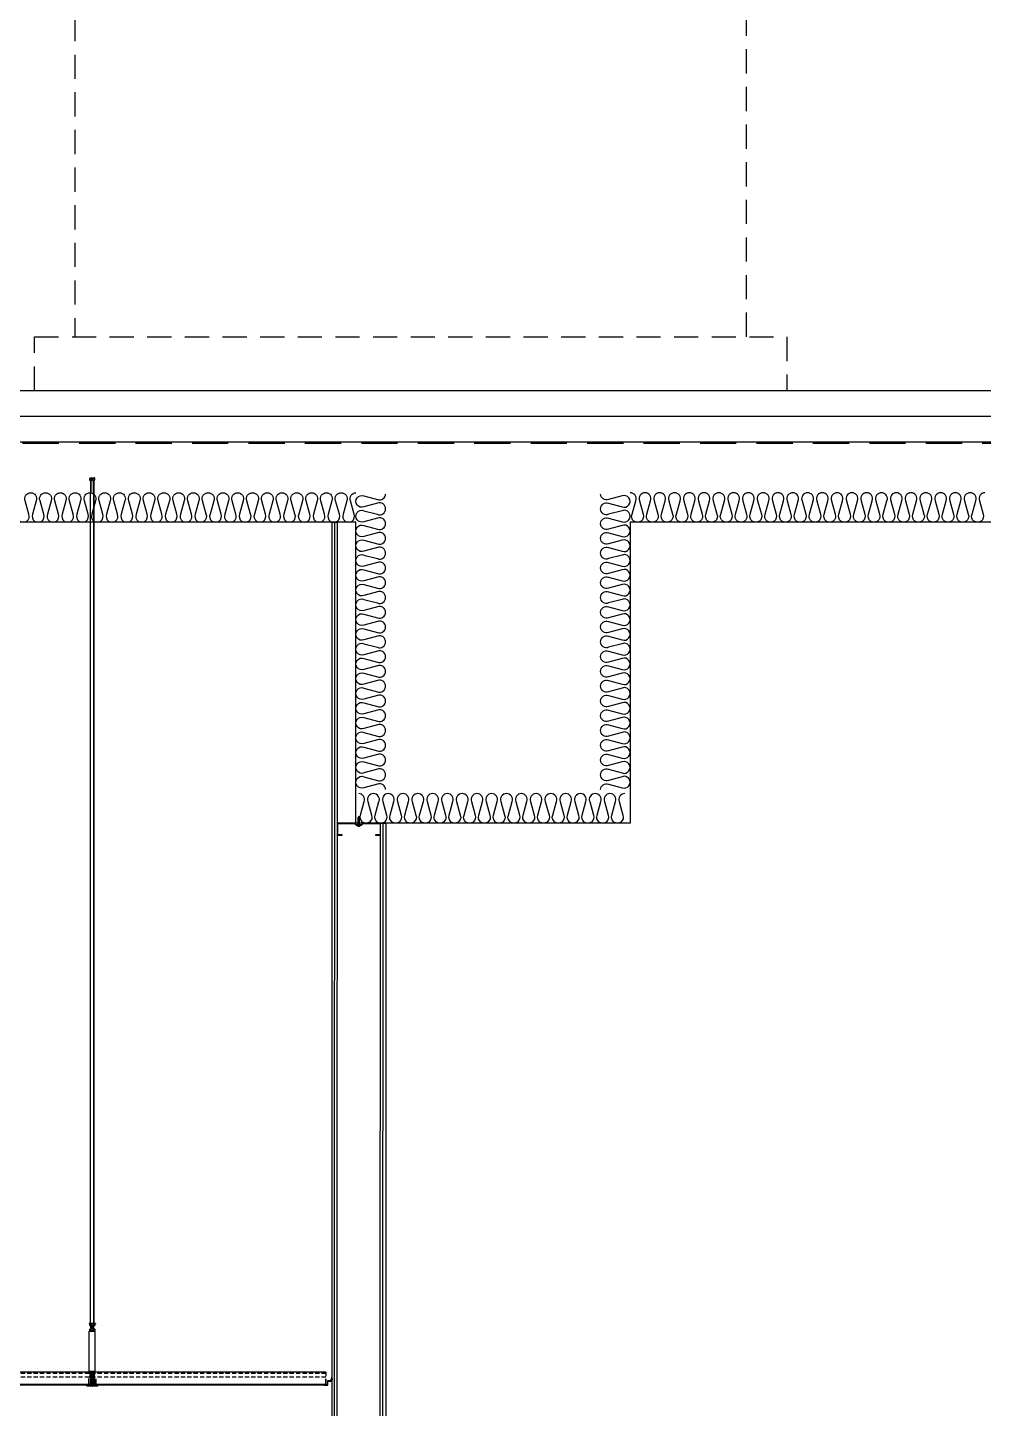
# Model space of a CAD drawing. Header units: millimetres. Extents: x 19868 to 801382, y -4805 to 85279.
# Drawn here: x 363157 to 366712, y 71291 to 76430 of the extents above; entities that cross this region are included whole.
import ezdxf

# ---------------------------------------------------------------- set-up
doc = ezdxf.new("R2010")
doc.units = ezdxf.units.MM
doc.header["$LTSCALE"] = 250
for name, pattern in [('A2', [8, 2, -2, 2, -2]), ('CENTER', [50.8, 31.75, -6.35, 6.35, -6.35]), ('CENTER2', [28.575, 19.05, -3.175, 3.175, -3.175]), ('HID', [2.8, 1.8, -1]), ('HIDDEN', [9.525, 6.35, -3.175])]:
    doc.linetypes.add(name, pattern=pattern)
for name, color, linetype in [('8입면선', 8, 'Continuous'), ('A-ELE-252', 252, 'Continuous'), ('A-FIN', 6, 'Continuous'), ('A-FIN-8', 8, 'Continuous'), ('A-HAT-WIREMESH', 9, 'g_mesh'), ('A-WALL-D', 7, 'Continuous'), ('A-WP', 1, 'HID'), ('C-1', 252, 'Continuous'), ('C-HANGER', 8, 'Continuous'), ('C-HANGER-C', 8, 'Continuous'), ('C-sec', 252, 'Continuous'), ('C-STL4', 252, 'Continuous'), ('C-STL6', 8, 'Continuous'), ('C-T-BAR MAIN-', 252, 'Continuous'), ('C-삼성엔지니어링_CEILING', 252, 'Continuous'), ('C-압출', 252, 'Continuous'), ('GAGAM-DT', 7, 'Continuous'), ('ISL', 251, 'Continuous'), ('MO-S', 3, 'Continuous'), ('입면', 7, 'Continuous')]:
    doc.layers.add(name, color=color, linetype=linetype)
doc.layers.add('C-중심선', color=252, linetype='CENTER2', lineweight=20)
doc.styles.add('Gdim', font='')
doc.styles.get('Gdim').set_extended_font_data('Dotum')
doc.linetypes.add('g_mesh', pattern='A,10,-0.8,["X",Gdim,S=0.6,R=0,X=-0.15,Y=-0.3],-0.8', length=11.6)

# ---------------------------------------------------------------- blocks, each defined once
blk = doc.blocks.new('usgh')
at = {"layer": 'C-STL4'}
blk.add_lwpolyline([(1763311, 329517), (1763311, 329599), (1763381, 329599), (1763381, 329517)], close=True, dxfattribs=at)
at = {"layer": 'C-압출', "color": 252, "linetype": 'Continuous', "lineweight": 40, "extrusion": (0, 0, -1)}
for p, q in [((1763325, 329522), (1763320, 329517)), ((1763325, 329599), (1763322, 329596)), ((1763322, 329596), (1763325, 329592)), ((1763325, 329592), (1763322, 329588)), ((1763322, 329588), (1763325, 329584)), ((1763325, 329584), (1763322, 329580)), ((1763322, 329580), (1763325, 329576)), ((1763325, 329576), (1763322, 329572)), ((1763322, 329572), (1763325, 329568)), ((1763325, 329568), (1763322, 329565)), ((1763322, 329565), (1763325, 329561)), ((1763325, 329561), (1763322, 329557)), ((1763322, 329557), (1763325, 329553)), ((1763325, 329553), (1763322, 329549)), ((1763322, 329549), (1763325, 329545)), ((1763325, 329545), (1763322, 329541)), ((1763322, 329541), (1763325, 329538)), ((1763325, 329538), (1763322, 329534)), ((1763322, 329534), (1763325, 329530)), ((1763325, 329530), (1763322, 329526)), ((1763322, 329526), (1763325, 329522)), ((1763363, 329517), (1763368, 329522)), ((1763364, 329596), (1763368, 329599)), ((1763368, 329592), (1763364, 329596)), ((1763364, 329588), (1763368, 329592)), ((1763368, 329584), (1763364, 329588)), ((1763364, 329580), (1763368, 329584)), ((1763368, 329576), (1763364, 329580)), ((1763364, 329572), (1763368, 329576)), ((1763368, 329568), (1763364, 329572)), ((1763364, 329565), (1763368, 329568)), ((1763368, 329561), (1763364, 329565)), ((1763364, 329557), (1763368, 329561)), ((1763368, 329553), (1763364, 329557)), ((1763364, 329549), (1763368, 329553)), ((1763368, 329545), (1763364, 329549)), ((1763364, 329541), (1763368, 329545)), ((1763368, 329538), (1763364, 329541)), ((1763364, 329534), (1763368, 329538)), ((1763368, 329530), (1763364, 329534)), ((1763364, 329526), (1763368, 329530)), ((1763368, 329522), (1763364, 329526))]:
    blk.add_line(p, q, dxfattribs=at)
at = {"layer": 'C-중심선'}
blk.add_line((1763346, 329623), (1763346, 329480), dxfattribs=at)
blk = doc.blocks.new('r6okghj')
at = {"layer": 'C-삼성엔지니어링_CEILING'}
for p, q in [((1770244, 316436), (1770234, 316431)), ((1770244, 316390), (1770234, 316396)), ((1770344, 316436), (1770244, 316436)), ((1770253, 316436), (1770264, 316431)), ((1770253, 316390), (1770264, 316396)), ((1770274, 316436), (1770264, 316431)), ((1770264, 316396), (1770264, 316431)), ((1770274, 316390), (1770264, 316396)), ((1770314, 316436), (1770324, 316431)), ((1770314, 316390), (1770324, 316396)), ((1770334, 316436), (1770324, 316431)), ((1770324, 316396), (1770324, 316431)), ((1770334, 316390), (1770324, 316396)), ((1770344, 316436), (1770354, 316431)), ((1770344, 316390), (1770354, 316396))]:
    blk.add_line(p, q, dxfattribs=at)
for points in [[(1770234, 316431), (1770234, 316396)], [(1770354, 316396), (1770354, 316431)], [(1770244, 316390), (1770344, 316390)]]:
    blk.add_lwpolyline(points, dxfattribs=at)
blk = doc.blocks.new('격자틀-1')
at = {"layer": 'C-HANGER'}
for p, q in [((-16.4, 230.4), (6.3, 230.4)), ((-16.4, 230.4), (-16.4, 228.9)), ((-16.4, 228.9), (6.3, 228.9)), ((6.3, 230.4), (6.3, 228.9))]:
    blk.add_line(p, q, dxfattribs=at)
at = {"layer": 'C-HANGER-C'}
for p, q in [((-16.1, 52.1), (-16.1, 202)), ((6, 202), (-16.1, 202)), ((6, 52.1), (6, 202)), ((6, 52.1), (-16.1, 52.1))]:
    blk.add_line(p, q, dxfattribs=at)
at = {"layer": 'C-STL6', "linetype": 'CENTER2', "ltscale": 20}
blk.add_line((-5, 52.7), (-5, -5), dxfattribs=at)
at = {"layer": 'C-T-BAR MAIN-'}
blk.add_lwpolyline([(-14.3, 41.1), (-14.3, 52.1), (4.2, 52.1), (4.2, 41.1), (2.2, 41.1), (2.2, 50.1), (-12.3, 50.1), (-12.3, 41.1), (-14.3, 41.1)], dxfattribs=at)
at = {"layer": 'C-삼성엔지니어링_CEILING'}
for p, q in [((-12.4, 210.8), (-13.9, 209.9)), ((2.3, 210.8), (-12.4, 210.8)), ((-11.1, 210.8), (-9.5, 209.9)), ((-10.7, 220.3), (-2.2, 222)), ((-10.7, 220.3), (-9.9, 221.6)), ((-10.7, 218.1), (1, 220.5)), ((-10.7, 220.3), (-9.9, 219.4)), ((-10.7, 218.1), (-9.9, 219.4)), ((-10.7, 215.9), (1, 218.3)), ((-10.7, 218.1), (-9.9, 217.2)), ((-10.7, 215.9), (-9.9, 217.2)), ((-10.7, 213.7), (1, 216.1)), ((-10.7, 215.9), (-9.9, 215)), ((-10.7, 213.7), (-9.9, 215)), ((-10.7, 213.7), (-9.9, 212.8)), ((-10.4, 213.4), (-10.4, 210.8)), ((-10.3, 222), (-9.9, 221.6)), ((-9.9, 221.6), (-7.6, 222)), ((-9.9, 221.6), (-7.6, 222)), ((-9.9, 219.4), (-0.2, 221.3)), ((-9.9, 219.4), (-0.2, 221.3)), ((-9.9, 217.2), (-0.2, 219.1)), ((-9.9, 217.2), (-0.2, 219.1)), ((-9.9, 215), (-0.2, 216.9)), ((-9.9, 215), (-0.2, 216.9)), ((-9.9, 212.8), (-0.2, 214.7)), ((-9.9, 212.8), (-0.2, 214.7)), ((-8, 210.8), (-9.5, 209.9)), ((-9.5, 204.7), (-9.5, 209.9)), ((-2.1, 210.8), (-0.6, 209.9)), ((1, 210.8), (-0.6, 209.9)), ((-0.6, 204.7), (-0.6, 209.9)), ((-0.2, 221.3), (0.4, 222)), ((-0.2, 221.3), (1, 220.5)), ((-0.2, 219.1), (1, 220.5)), ((-0.2, 219.1), (1, 218.3)), ((-0.2, 216.9), (1, 218.3)), ((-0.2, 216.9), (1, 216.1)), ((-0.2, 214.7), (1, 216.1)), ((0.3, 215.3), (0.3, 210.8)), ((0.3, 215.3), (0.3, 210.8)), ((2.3, 210.8), (3.8, 209.9)), ((-14, 202), (-14, 203.8)), ((-12.4, 203.8), (-13.9, 204.7)), ((2.3, 203.8), (-12.4, 203.8)), ((-11.1, 203.8), (-9.5, 204.7)), ((-8, 203.8), (-9.5, 204.7)), ((-2.1, 203.8), (-0.6, 204.7)), ((1, 203.8), (-0.6, 204.7)), ((2.3, 203.8), (3.8, 204.7)), ((3.9, 202), (3.9, 203.8))]:
    blk.add_line(p, q, dxfattribs=at)
for points in [[(-13.9, 209.9), (-13.9, 204.7)], [(3.8, 204.7), (3.8, 209.9)], [(3.9, 203.8), (-14, 203.8)], [(-12.4, 203.8), (2.3, 203.8)]]:
    blk.add_lwpolyline(points, dxfattribs=at)
at = {"layer": 'C-압출', "linetype": 'Continuous', "lineweight": 40, "extrusion": (0, 0, -1)}
for p, q in [((-25.1, 0.3), (-25.1, 2.2)), ((-24.8, 2.5), (-12.6, 2.5)), ((-10.1, 0), (-24.8, 0)), ((-12.3, 2.8), (-12.3, 28.3)), ((-10.1, 50), (-8.3, 50)), ((-9.8, 19.7), (-9.8, 18.9)), ((-9.8, 18.9), (-9.2, 18.3)), ((-9.2, 18.3), (-9.8, 17.6)), ((-9.8, 17.6), (-9.2, 17)), ((-9.2, 17), (-9.8, 16.4)), ((-9.8, 16.4), (-9.2, 15.8)), ((-9.2, 15.8), (-9.8, 15.1)), ((-9.8, 15.1), (-9.2, 14.5)), ((-9.2, 14.5), (-9.8, 13.9)), ((-9.8, 13.9), (-9.2, 13.2)), ((-9.2, 13.2), (-9.8, 12.6)), ((-9.8, 12.6), (-9.2, 12)), ((-9.2, 12), (-9.8, 11.4)), ((-9.8, 11.4), (-9.2, 10.8)), ((-9.2, 10.8), (-9.8, 10.1)), ((-9.8, 10.1), (-9.2, 9.5)), ((-9.2, 9.5), (-9.8, 8.9)), ((-9.8, 8.9), (-9.2, 8.2)), ((-9.2, 8.2), (-9.8, 7.6)), ((-9.8, 7.6), (-9.2, 7)), ((-9.2, 7), (-9.8, 6.4)), ((-9.8, 6.4), (-9.2, 5.8)), ((-9.2, 5.8), (-9.8, 5.1)), ((-9.8, 5.1), (-9.2, 4.5)), ((-9.2, 4.5), (-9.8, 3.9)), ((-9.8, 3.9), (-9.2, 3.2)), ((-9.2, 3.2), (-9.8, 2.6)), ((-9.8, 2.6), (-9.2, 2)), ((-9.2, 2), (-9.8, 1.4)), ((-9.8, 1.4), (-9.8, 0.6)), ((-9.8, 0.6), (-9.8, 0.3)), ((-0.6, 20), (-9.5, 20)), ((-8.1, 49.7), (-8.1, 49.5)), ((-2, 49), (-2, 49.7)), ((-1.7, 50), (0.1, 50)), ((-0.9, 17.6), (-0.3, 18.3)), ((-0.3, 17), (-0.9, 17.6)), ((-0.9, 16.4), (-0.3, 17)), ((-0.3, 15.8), (-0.9, 16.4)), ((-0.9, 15.1), (-0.3, 15.8)), ((-0.3, 14.5), (-0.9, 15.1)), ((-0.9, 13.9), (-0.3, 14.5)), ((-0.3, 13.2), (-0.9, 13.9)), ((-0.9, 12.6), (-0.3, 13.2)), ((-0.3, 12), (-0.9, 12.6)), ((-0.9, 11.4), (-0.3, 12)), ((-0.3, 10.8), (-0.9, 11.4)), ((-0.9, 10.1), (-0.3, 10.8)), ((-0.3, 9.5), (-0.9, 10.1)), ((-0.9, 8.9), (-0.3, 9.5)), ((-0.3, 8.2), (-0.9, 8.9)), ((-0.9, 7.6), (-0.3, 8.2)), ((-0.3, 7), (-0.9, 7.6)), ((-0.9, 6.4), (-0.3, 7)), ((-0.3, 5.8), (-0.9, 6.4)), ((-0.9, 5.1), (-0.3, 5.8)), ((-0.3, 4.5), (-0.9, 5.1)), ((-0.9, 3.9), (-0.3, 4.5)), ((-0.3, 3.2), (-0.9, 3.9)), ((-0.9, 2.6), (-0.3, 3.2)), ((-0.3, 2), (-0.9, 2.6)), ((-0.9, 1.4), (-0.3, 2)), ((-0.3, 0.8), (-0.9, 1.4)), ((-0.3, 18.3), (-0.3, 19.7)), ((-0.3, 0.3), (-0.3, 0.8)), ((14.7, 0), (0, 0)), ((2.2, 28.3), (2.2, 2.8)), ((2.5, 2.5), (14.7, 2.5)), ((14.9, 2.2), (14.9, 0.3))]:
    blk.add_line(p, q, dxfattribs=at)
at = {"layer": 'C-압출', "linetype": 'Continuous', "lineweight": 40}
for p, q in [((-12.3, 28.3), (-12.3, 49.7)), ((-12, 50), (-8.3, 50)), ((-9.3, 31.3), (-9.3, 44.7)), ((-9, 45), (-8.3, 45)), ((-9, 31), (-1.1, 31)), ((-8.1, 49.7), (-8.1, 45.3)), ((-2, 49.7), (-2, 45.3)), ((-1.7, 50), (1.9, 50)), ((-1.7, 45), (-1.1, 45)), ((-0.8, 31.3), (-0.8, 44.7)), ((2.2, 28.3), (2.2, 49.7))]:
    blk.add_line(p, q, dxfattribs=at)
at = {"layer": 'C-압출', "linetype": 'Continuous', "lineweight": 40, "extrusion": (0, 0, -1)}
for centre, start, end in [((24.8, 0.3), 270, 0), ((12.6, 2.8), 180, 270), ((10.1, 0.3), 180, 270), ((9.5, 19.7), 0, 90), ((8.3, 49.7), 90, 180), ((1.7, 49.7), 0, 90), ((0.6, 19.7), 90, 180), ((0, 0.3), 270, 0), ((-2.5, 2.8), 270, 0), ((-14.7, 2.2), 90, 180), ((-14.7, 0.3), 180, 270)]:
    blk.add_arc(centre, 0.3, start, end, dxfattribs=at)
at = {"layer": 'C-압출', "linetype": 'Continuous', "lineweight": 40}
for centre, start, end in [((-12, 49.7), 90, 180), ((-9, 44.7), 90, 180), ((-9, 31.3), 180, 270), ((-8.3, 49.7), 0, 90), ((-8.3, 45.3), 270, 0), ((-1.7, 45.3), 180, 270), ((-1.1, 44.7), 0, 90), ((-1.1, 31.3), 270, 0), ((1.9, 49.7), 0, 90)]:
    blk.add_arc(centre, 0.3, start, end, dxfattribs=at)
at = {"layer": 'C-압출'}
blk.add_arc((-1.7, 49.7), 0.3, 90, 180, dxfattribs=at)
at = {"layer": 'C-중심선', "linetype": 'CENTER', "lineweight": 5}
blk.add_line((-14.5, 25.5), (4.4, 25.5), dxfattribs=at)
at = {"layer": 'C-HANGER-C'}
for name, p, xscale, yscale, zscale in [('r6okghj', (-263370.1, -46847), 0.1487691112046762, 0.1487691112046762, 0.1487691112046762), ('usgh', (-176673.6, -32977.4), 0.1001893939418906, 0.1001893939418906, 0.1001893939418906)]:
    blk.add_blockref(name, p, dxfattribs=dict(at, xscale=xscale, yscale=yscale, zscale=zscale))
blk = doc.blocks.new('A$Cc1d1d50d')
at = {"layer": 'A-ELE-252', "linetype": 'HID', "ltscale": 0.2}
for points in [[(-2769, 200), (-2769, 3490), (-5269, 3490), (-5269, 200)], [(-5419, 0), (-5419, 200), (-2619, 200), (-2619, 0)]]:
    blk.add_lwpolyline(points, dxfattribs=at)
blk = doc.blocks.new('A$Cdd8a45c1')
at = {"layer": '8입면선', "color": 8}
for p, q in [((-10, 0), (-10.7, 7310)), ((-190, 0), (-190.7, 6190))]:
    blk.add_line(p, q, dxfattribs=at)
at = {"layer": 'A-WALL-D'}
for p, q in [((-20, 0), (-20.7, 7310)), ((-0.7, 7310), (-20.7, 7310)), ((-0.7, 7310), (0, 0)), ((-200.7, 6190), (-200, 0)), ((-180.7, 6190), (-200.7, 6190)), ((-180, 0), (-180.7, 6190))]:
    blk.add_line(p, q, dxfattribs=at)
at = {"layer": 'GAGAM-DT', "color": 8}
for p, q in [((-95.6, 6184.2), (-105.6, 6184.2)), ((-105.6, 6184.2), (-105.6, 6180.7)), ((-97.1, 6179.2), (-104, 6179.2)), ((-103.1, 6184.2), (-103.1, 6215.6)), ((-98.1, 6210.1), (-103.1, 6215.6)), ((-103.1, 6184.2), (-103.1, 6179.2)), ((-98.1, 6184.2), (-98.1, 6210.1)), ((-98.1, 6184.2), (-98.1, 6179.2)), ((-95.6, 6184.2), (-95.6, 6180.7))]:
    blk.add_line(p, q, dxfattribs=at)
for centre, start, end in [((-104, 6180.7), 180, 270), ((-97.1, 6180.7), 270, 0)]:
    blk.add_arc(centre, 1.51, start, end, dxfattribs=at)
at = {"layer": '입면', "color": 6}
for p, q in [((-180.7, 6145), (-180.7, 6190)), ((-180.7, 6190), (-115.4, 6190)), ((-115.9, 6188.8), (-179.5, 6188.8)), ((-179.5, 6188.8), (-179.5, 6146.2)), ((-110.9, 6183), (-115.9, 6188.8)), ((-115.4, 6190), (-110.4, 6184.2)), ((-90.5, 6183), (-110.9, 6183)), ((-110.4, 6184.2), (-91, 6184.2)), ((-91, 6184.2), (-86, 6190)), ((-85.5, 6188.8), (-90.5, 6183)), ((-86, 6190), (-20.7, 6190)), ((-21.9, 6188.8), (-85.5, 6188.8)), ((-21.9, 6146.2), (-21.9, 6188.8)), ((-20.7, 6190), (-20.7, 6145)), ((-162.9, 6145), (-180.7, 6145)), ((-179.5, 6146.2), (-162.9, 6146.2)), ((-162.9, 6146.2), (-162.9, 6145)), ((-38.5, 6145), (-38.5, 6146.2)), ((-38.5, 6146.2), (-21.9, 6146.2)), ((-20.7, 6145), (-38.5, 6145))]:
    blk.add_line(p, q, dxfattribs=at)

msp = doc.modelspace()

# ---------------------------------------------------------------- linework, layer by layer
at = {"layer": 'A-FIN'}
msp.add_line((344506.2, 75078.9), (369070.2, 75078.9), dxfattribs=at)
at = {"layer": 'A-FIN-8'}
msp.add_line((369570, 74886.9), (343906.4, 74886.9), dxfattribs=at)
at = {"layer": 'A-HAT-WIREMESH', "ltscale": 0.6}
msp.add_line((369580.2, 74982.9), (343996.2, 74982.9), dxfattribs=at)
at = {"layer": 'A-WP', "ltscale": 0.3}
msp.add_line((369573.1, 74881.9), (343903.4, 74881.9), dxfattribs=at)
at = {"layer": 'C-1', "linetype": 'A2'}
for p, q in [((363388.5, 74746.1), (363387.4, 74748.9)), ((363387.9, 74750), (363393.6, 74751.2)), ((363392.3, 74741.7), (363388, 74751.5)), ((363388.5, 74746.1), (363389.4, 74746.4)), ((363389.2, 74744.4), (363390, 74744.7)), ((363390.2, 74741.7), (363389.2, 74744.4)), ((363390, 74744.7), (363389.4, 74746.4)), ((363389.5, 74753.8), (363404.7, 74753.8)), ((363390.2, 74741.7), (363390.2, 74698.9)), ((363392.3, 74741.7), (363392.3, 74698.9)), ((363397.1, 74742.5), (363394.5, 74750.7)), ((363397.1, 74742.5), (363399.7, 74750.7)), ((363400.7, 74751.2), (363406.3, 74750)), ((363402, 74741.7), (363406.2, 74751.5)), ((363402, 74698.9), (363402, 74741.7)), ((363404, 74741.7), (363405.1, 74744.4)), ((363404, 74698.9), (363404, 74741.7)), ((363404.2, 74744.7), (363404.8, 74746.4)), ((363405.1, 74744.4), (363404.2, 74744.7)), ((363405.7, 74746.1), (363404.8, 74746.4)), ((363405.7, 74746.1), (363406.9, 74748.9))]:
    msp.add_line(p, q, dxfattribs=at)
for centre, radius, start, end in [((363388.1, 74749.2), 0.808, 102.5288, 201.8014), ((363389.5, 74752.2), 1.62, 90, 203.4287), ((363393.7, 74750.4), 0.808, 17.6501, 102.5288), ((363400.5, 74750.4), 0.808, 77.4712, 162.3499), ((363404.7, 74752.2), 1.62, 336.5713, 90), ((363406.1, 74749.2), 0.808, 338.1986, 77.4712)]:
    msp.add_arc(centre, radius, start, end, dxfattribs=at)
at = {"layer": 'C-HANGER'}
for p, q in [((363390, 71606.9), (363390, 74698.9)), ((363390.9, 71606.9), (363390.9, 74698.9)), ((363403.4, 71606.9), (363403.4, 74698.9)), ((363404.3, 71606.9), (363404.3, 74698.9))]:
    msp.add_line(p, q, dxfattribs=at)
at = {"layer": 'C-sec'}
for points in [[(363383.2, 71379.7), (362211.1, 71379.7, -0.361786), (362210.8, 71380), (362210.8, 71401.7), (362210.1, 71401.7), (362210.1, 71379.2, 0.414214), (362210.4, 71378.9), (363383.8, 71378.9, 0.414214), (363384.1, 71379.2), (363384.1, 71401.7), (363383.4, 71401.7), (363383.4, 71380, -0.414214), (363383.1, 71379.7)], [(364265.3, 71379.7), (363411.1, 71379.7, -0.361786), (363410.8, 71380), (363410.8, 71401.7), (363410.1, 71401.7), (363410.1, 71379.2, 0.414214), (363410.4, 71378.9), (364265.9, 71378.9, 0.414214), (364266.2, 71379.2), (364266.2, 71401.7), (364265.5, 71401.7), (364265.5, 71380, -0.414214), (364265.2, 71379.7)]]:
    msp.add_lwpolyline(points, format="xyb", dxfattribs=at)
at = {"layer": 'C-STL6'}
msp.add_line((364266.2, 71426.4), (349010.1, 71426.4), dxfattribs=at)
at = {"layer": 'C-STL6', "linetype": 'HIDDEN', "ltscale": 0.01}
for p, q in [((364266.2, 71421.5), (349010.1, 71421.5)), ((364266.2, 71407.5), (349010.1, 71407.5)), ((364266.2, 71426.4), (364266.2, 71407.5))]:
    msp.add_line(p, q, dxfattribs=at)
at = {"layer": 'ISL'}
msp.add_lwpolyline([(369538.2, 73668.9), (369178.2, 73668.9), (369178.2, 74588.9), (365398.2, 74588.9), (365398.2, 73468.9), (364378.2, 73468.9), (364378.2, 74588.9), (349498.2, 74588.9), (349498.2, 73468.9), (348278.2, 73468.9), (348278.2, 74588.9), (343998.2, 74588.9), (343998.2, 74068.9), (343478.2, 74068.9), (343478.2, 74788.9), (342478.2, 74788.9), (342478.2, 74898.9)], dxfattribs=at)
for points in [[(363120.1, 74618.7, 1.449198), (363161.3, 74618.7), (363147.6, 74669.1, -0.524856), (363168.2, 74698.9, -0.524856), (363188.8, 74669.1), (363175.1, 74618.7, 1.449198), (363216.3, 74618.7), (363202.6, 74669.1, -0.524856), (363223.2, 74698.9, -0.524856), (363243.8, 74669.1), (363230.1, 74618.7, 1.449198), (363271.3, 74618.7), (363257.6, 74669.1, -0.524856), (363278.2, 74698.9, -0.524856), (363298.8, 74669.1), (363285.1, 74618.7, 1.449198), (363326.3, 74618.7), (363312.6, 74669.1, -0.524856), (363333.2, 74698.9, -0.524856), (363353.8, 74669.1), (363340.1, 74618.7, 1.449198), (363381.3, 74618.7), (363367.6, 74669.1, -0.524856), (363388.2, 74698.9, -0.524856), (363408.8, 74669.1), (363395.1, 74618.7, 1.449198), (363436.3, 74618.7), (363422.6, 74669.1, -0.524856), (363443.2, 74698.9, -0.524856), (363463.8, 74669.1), (363450.1, 74618.7, 1.449198), (363491.3, 74618.7), (363477.6, 74669.1, -0.524856), (363498.2, 74698.9, -0.524856), (363518.8, 74669.1), (363505.1, 74618.7, 1.449198), (363546.3, 74618.7), (363532.6, 74669.1, -0.524856), (363553.2, 74698.9, -0.524856), (363573.8, 74669.1), (363560.1, 74618.7, 1.449198), (363601.3, 74618.7), (363587.6, 74669.1, -0.524856), (363608.2, 74698.9, -0.524856), (363628.8, 74669.1), (363615.1, 74618.7, 1.449198), (363656.3, 74618.7), (363642.6, 74669.1, -0.524856), (363663.2, 74698.9, -0.524856), (363683.8, 74669.1), (363670.1, 74618.7, 1.449198), (363711.3, 74618.7), (363697.6, 74669.1, -0.524856), (363718.2, 74698.9, -0.524856), (363738.8, 74669.1), (363725.1, 74618.7, 1.449198), (363766.3, 74618.7), (363752.6, 74669.1, -0.524856), (363773.2, 74698.9, -0.524856), (363793.8, 74669.1), (363780.1, 74618.7, 1.449198), (363821.3, 74618.7), (363807.6, 74669.1, -0.524856), (363828.2, 74698.9, -0.524856), (363848.8, 74669.1), (363835.1, 74618.7, 1.449198), (363876.3, 74618.7), (363862.6, 74669.1, -0.524856), (363883.2, 74698.9, -0.524856), (363903.8, 74669.1), (363890.1, 74618.7, 1.449198), (363931.3, 74618.7), (363917.6, 74669.1, -0.524856), (363938.2, 74698.9, -0.524856), (363958.8, 74669.1), (363945.1, 74618.7, 1.449198), (363986.3, 74618.7), (363972.6, 74669.1, -0.524856), (363993.2, 74698.9, -0.524856), (364013.8, 74669.1), (364000.1, 74618.7, 1.449198), (364041.3, 74618.7), (364027.6, 74669.1, -0.524856), (364048.2, 74698.9, -0.524856), (364068.8, 74669.1), (364055.1, 74618.7, 1.449198), (364096.3, 74618.7), (364082.6, 74669.1, -0.524856), (364103.2, 74698.9, -0.524856), (364123.8, 74669.1), (364110.1, 74618.7, 1.449198), (364151.3, 74618.7), (364137.6, 74669.1, -0.524856), (364158.2, 74698.9, -0.524856), (364178.8, 74669.1), (364165.1, 74618.7, 1.449198), (364206.3, 74618.7), (364192.6, 74669.1, -0.524856), (364213.2, 74698.9, -0.524856), (364233.8, 74669.1), (364220.1, 74618.7, 1.449198), (364261.3, 74618.7), (364247.6, 74669.1, -0.524856), (364268.2, 74698.9, -0.524856), (364288.8, 74669.1), (364275.1, 74618.7, 1.449198), (364316.3, 74618.7), (364302.6, 74669.1, -0.524856), (364323.2, 74698.9, -0.524856), (364343.8, 74669.1), (364330.1, 74618.7, 1.449198), (364371.3, 74618.7), (364357.6, 74669.1, -0.524856), (364378.2, 74698.9)], [(364488.2, 73593.9, 0.524856), (364458.4, 73614.5), (364408, 73600.9, -1.449198), (364408, 73642), (364458.4, 73628.4, 0.524856), (364488.2, 73648.9, 0.524856), (364458.4, 73669.5), (364408, 73655.9, -1.449198), (364408, 73697), (364458.4, 73683.4, 0.524856), (364488.2, 73703.9, 0.524856), (364458.4, 73724.5), (364408, 73710.9, -1.449198), (364408, 73752), (364458.4, 73738.4, 0.524856), (364488.2, 73758.9, 0.524856), (364458.4, 73779.5), (364408, 73765.9, -1.449198), (364408, 73807), (364458.4, 73793.4, 0.524856), (364488.2, 73813.9, 0.524856), (364458.4, 73834.5), (364408, 73820.9, -1.449198), (364408, 73862), (364458.4, 73848.4, 0.524856), (364488.2, 73868.9, 0.524856), (364458.4, 73889.5), (364408, 73875.9, -1.449198), (364408, 73917), (364458.4, 73903.4, 0.524856), (364488.2, 73923.9, 0.524856), (364458.4, 73944.5), (364408, 73930.9, -1.449198), (364408, 73972), (364458.4, 73958.4, 0.524856), (364488.2, 73978.9, 0.524856), (364458.4, 73999.5), (364408, 73985.9, -1.449198), (364408, 74027), (364458.4, 74013.4, 0.524856), (364488.2, 74033.9, 0.524856), (364458.4, 74054.5), (364408, 74040.9, -1.449198), (364408, 74082), (364458.4, 74068.4, 0.524856), (364488.2, 74088.9, 0.524856), (364458.4, 74109.5), (364408, 74095.9, -1.449198), (364408, 74137), (364458.4, 74123.4, 0.524856), (364488.2, 74143.9, 0.524856), (364458.4, 74164.5), (364408, 74150.9, -1.449198), (364408, 74192), (364458.4, 74178.4, 0.524856), (364488.2, 74198.9, 0.524856), (364458.4, 74219.5), (364408, 74205.9, -1.449198), (364408, 74247), (364458.4, 74233.4, 0.524856), (364488.2, 74253.9, 0.524856), (364458.4, 74274.5), (364408, 74260.9, -1.449198), (364408, 74302), (364458.4, 74288.4, 0.524856), (364488.2, 74308.9, 0.524856), (364458.4, 74329.5), (364408, 74315.9, -1.449198), (364408, 74357), (364458.4, 74343.4, 0.524856), (364488.2, 74363.9, 0.524856), (364458.4, 74384.5), (364408, 74370.9, -1.449198), (364408, 74412), (364458.4, 74398.4, 0.524856), (364488.2, 74418.9, 0.524856), (364458.4, 74439.5), (364408, 74425.9, -1.449198), (364408, 74467), (364458.4, 74453.4, 0.524856), (364488.2, 74473.9, 0.524856), (364458.4, 74494.5), (364408, 74480.9, -1.449198), (364408, 74522), (364458.4, 74508.4, 0.524856), (364488.2, 74528.9, 0.524856), (364458.4, 74549.5), (364408, 74535.9, -1.449198), (364408, 74577), (364458.4, 74563.4, 0.524856), (364488.2, 74583.9, 0.524856), (364458.4, 74604.5), (364408, 74590.9, -1.449198), (364408, 74632), (364458.4, 74618.4, 0.524856), (364488.2, 74638.9, 0.524856), (364458.4, 74659.5), (364408, 74645.9, -1.449198), (364408, 74687), (364458.4, 74673.4, 0.524856), (364488.2, 74693.9)], [(365288.2, 73593.9, -0.524856), (365318, 73614.5), (365368.4, 73600.9, 1.449198), (365368.4, 73642), (365318, 73628.4, -0.524856), (365288.2, 73648.9, -0.524856), (365318, 73669.5), (365368.4, 73655.9, 1.449198), (365368.4, 73697), (365318, 73683.4, -0.524856), (365288.2, 73703.9, -0.524856), (365318, 73724.5), (365368.4, 73710.9, 1.449198), (365368.4, 73752), (365318, 73738.4, -0.524856), (365288.2, 73758.9, -0.524856), (365318, 73779.5), (365368.4, 73765.9, 1.449198), (365368.4, 73807), (365318, 73793.4, -0.524856), (365288.2, 73813.9, -0.524856), (365318, 73834.5), (365368.4, 73820.9, 1.449198), (365368.4, 73862), (365318, 73848.4, -0.524856), (365288.2, 73868.9, -0.524856), (365318, 73889.5), (365368.4, 73875.9, 1.449198), (365368.4, 73917), (365318, 73903.4, -0.524856), (365288.2, 73923.9, -0.524856), (365318, 73944.5), (365368.4, 73930.9, 1.449198), (365368.4, 73972), (365318, 73958.4, -0.524856), (365288.2, 73978.9, -0.524856), (365318, 73999.5), (365368.4, 73985.9, 1.449198), (365368.4, 74027), (365318, 74013.4, -0.524856), (365288.2, 74033.9, -0.524856), (365318, 74054.5), (365368.4, 74040.9, 1.449198), (365368.4, 74082), (365318, 74068.4, -0.524856), (365288.2, 74088.9, -0.524856), (365318, 74109.5), (365368.4, 74095.9, 1.449198), (365368.4, 74137), (365318, 74123.4, -0.524856), (365288.2, 74143.9, -0.524856), (365318, 74164.5), (365368.4, 74150.9, 1.449198), (365368.4, 74192), (365318, 74178.4, -0.524856), (365288.2, 74198.9, -0.524856), (365318, 74219.5), (365368.4, 74205.9, 1.449198), (365368.4, 74247), (365318, 74233.4, -0.524856), (365288.2, 74253.9, -0.524856), (365318, 74274.5), (365368.4, 74260.9, 1.449198), (365368.4, 74302), (365318, 74288.4, -0.524856), (365288.2, 74308.9, -0.524856), (365318, 74329.5), (365368.4, 74315.9, 1.449198), (365368.4, 74357), (365318, 74343.4, -0.524856), (365288.2, 74363.9, -0.524856), (365318, 74384.5), (365368.4, 74370.9, 1.449198), (365368.4, 74412), (365318, 74398.4, -0.524856), (365288.2, 74418.9, -0.524856), (365318, 74439.5), (365368.4, 74425.9, 1.449198), (365368.4, 74467), (365318, 74453.4, -0.524856), (365288.2, 74473.9, -0.524856), (365318, 74494.5), (365368.4, 74480.9, 1.449198), (365368.4, 74522), (365318, 74508.4, -0.524856), (365288.2, 74528.9, -0.524856), (365318, 74549.5), (365368.4, 74535.9, 1.449198), (365368.4, 74577), (365318, 74563.4, -0.524856), (365288.2, 74583.9, -0.524856), (365318, 74604.5), (365368.4, 74590.9, 1.449198), (365368.4, 74632), (365318, 74618.4, -0.524856), (365288.2, 74638.9, -0.524856), (365318, 74659.5), (365368.4, 74645.9, 1.449198), (365368.4, 74687), (365318, 74673.4, -0.524856), (365288.2, 74693.9)], [(366718.2, 74698.9, 0.524856), (366697.6, 74669.1), (366711.3, 74618.7, -1.449198), (366670.1, 74618.7), (366683.8, 74669.1, 0.524856), (366663.2, 74698.9, 0.524856), (366642.6, 74669.1), (366656.3, 74618.7, -1.449198), (366615.1, 74618.7), (366628.8, 74669.1, 0.524856), (366608.2, 74698.9, 0.524856), (366587.6, 74669.1), (366601.3, 74618.7, -1.449198), (366560.1, 74618.7), (366573.8, 74669.1, 0.524856), (366553.2, 74698.9, 0.524856), (366532.6, 74669.1), (366546.3, 74618.7, -1.449198), (366505.1, 74618.7), (366518.8, 74669.1, 0.524856), (366498.2, 74698.9, 0.524856), (366477.6, 74669.1), (366491.3, 74618.7, -1.449198), (366450.1, 74618.7), (366463.8, 74669.1, 0.524856), (366443.2, 74698.9, 0.524856), (366422.6, 74669.1), (366436.3, 74618.7, -1.449198), (366395.1, 74618.7), (366408.8, 74669.1, 0.524856), (366388.2, 74698.9, 0.524856), (366367.6, 74669.1), (366381.3, 74618.7, -1.449198), (366340.1, 74618.7), (366353.8, 74669.1, 0.524856), (366333.2, 74698.9, 0.524856), (366312.6, 74669.1), (366326.3, 74618.7, -1.449198), (366285.1, 74618.7), (366298.8, 74669.1, 0.524856), (366278.2, 74698.9, 0.524856), (366257.6, 74669.1), (366271.3, 74618.7, -1.449198), (366230.1, 74618.7), (366243.8, 74669.1, 0.524856), (366223.2, 74698.9, 0.524856), (366202.6, 74669.1), (366216.3, 74618.7, -1.449198), (366175.1, 74618.7), (366188.8, 74669.1, 0.524856), (366168.2, 74698.9, 0.524856), (366147.6, 74669.1), (366161.3, 74618.7, -1.449198), (366120.1, 74618.7), (366133.8, 74669.1, 0.524856), (366113.2, 74698.9, 0.524856), (366092.6, 74669.1), (366106.3, 74618.7, -1.449198), (366065.1, 74618.7), (366078.8, 74669.1, 0.524856), (366058.2, 74698.9, 0.524856), (366037.6, 74669.1), (366051.3, 74618.7, -1.449198), (366010.1, 74618.7), (366023.8, 74669.1, 0.524856), (366003.2, 74698.9, 0.524856), (365982.6, 74669.1), (365996.3, 74618.7, -1.449198), (365955.1, 74618.7), (365968.8, 74669.1, 0.524856), (365948.2, 74698.9, 0.524856), (365927.6, 74669.1), (365941.3, 74618.7, -1.449198), (365900.1, 74618.7), (365913.8, 74669.1, 0.524856), (365893.2, 74698.9, 0.524856), (365872.6, 74669.1), (365886.3, 74618.7, -1.449198), (365845.1, 74618.7), (365858.8, 74669.1, 0.524856), (365838.2, 74698.9, 0.524856), (365817.6, 74669.1), (365831.3, 74618.7, -1.449198), (365790.1, 74618.7), (365803.8, 74669.1, 0.524856), (365783.2, 74698.9, 0.524856), (365762.6, 74669.1), (365776.3, 74618.7, -1.449198), (365735.1, 74618.7), (365748.8, 74669.1, 0.524856), (365728.2, 74698.9, 0.524856), (365707.6, 74669.1), (365721.3, 74618.7, -1.449198), (365680.1, 74618.7), (365693.8, 74669.1, 0.524856), (365673.2, 74698.9, 0.524856), (365652.6, 74669.1), (365666.3, 74618.7, -1.449198), (365625.1, 74618.7), (365638.8, 74669.1, 0.524856), (365618.2, 74698.9, 0.524856), (365597.6, 74669.1), (365611.3, 74618.7, -1.449198), (365570.1, 74618.7), (365583.8, 74669.1, 0.524856), (365563.2, 74698.9, 0.524856), (365542.6, 74669.1), (365556.3, 74618.7, -1.449198), (365515.1, 74618.7), (365528.8, 74669.1, 0.524856), (365508.2, 74698.9, 0.524856), (365487.6, 74669.1), (365501.3, 74618.7, -1.449198), (365460.1, 74618.7), (365473.8, 74669.1, 0.524856), (365453.2, 74698.9, 0.524856), (365432.6, 74669.1), (365446.3, 74618.7, -1.449198), (365405.1, 74618.7), (365418.8, 74669.1, 0.524856), (365398.2, 74698.9)], [(365378.2, 73578.9, 0.524856), (365357.6, 73549.1), (365371.3, 73498.7, -1.449198), (365330.1, 73498.7), (365343.8, 73549.1, 0.524856), (365323.2, 73578.9, 0.524856), (365302.6, 73549.1), (365316.3, 73498.7, -1.449198), (365275.1, 73498.7), (365288.8, 73549.1, 0.524856), (365268.2, 73578.9, 0.524856), (365247.6, 73549.1), (365261.3, 73498.7, -1.449198), (365220.1, 73498.7), (365233.8, 73549.1, 0.524856), (365213.2, 73578.9, 0.524856), (365192.6, 73549.1), (365206.3, 73498.7, -1.449198), (365165.1, 73498.7), (365178.8, 73549.1, 0.524856), (365158.2, 73578.9, 0.524856), (365137.6, 73549.1), (365151.3, 73498.7, -1.449198), (365110.1, 73498.7), (365123.8, 73549.1, 0.524856), (365103.2, 73578.9, 0.524856), (365082.6, 73549.1), (365096.3, 73498.7, -1.449198), (365055.1, 73498.7), (365068.8, 73549.1, 0.524856), (365048.2, 73578.9, 0.524856), (365027.6, 73549.1), (365041.3, 73498.7, -1.449198), (365000.1, 73498.7), (365013.8, 73549.1, 0.524856), (364993.2, 73578.9, 0.524856), (364972.6, 73549.1), (364986.3, 73498.7, -1.449198), (364945.1, 73498.7), (364958.8, 73549.1, 0.524856), (364938.2, 73578.9, 0.524856), (364917.6, 73549.1), (364931.3, 73498.7, -1.449198), (364890.1, 73498.7), (364903.8, 73549.1, 0.524856), (364883.2, 73578.9, 0.524856), (364862.6, 73549.1), (364876.3, 73498.7, -1.449198), (364835.1, 73498.7), (364848.8, 73549.1, 0.524856), (364828.2, 73578.9, 0.524856), (364807.6, 73549.1), (364821.3, 73498.7, -1.449198), (364780.1, 73498.7), (364793.8, 73549.1, 0.524856), (364773.2, 73578.9, 0.524856), (364752.6, 73549.1), (364766.3, 73498.7, -1.449198), (364725.1, 73498.7), (364738.8, 73549.1, 0.524856), (364718.2, 73578.9, 0.524856), (364697.6, 73549.1), (364711.3, 73498.7, -0.524933), (364690.7, 73468.9, -0.524933), (364670.1, 73498.7), (364683.8, 73549.1, 0.524856), (364663.2, 73578.9, 0.524856), (364642.6, 73549.1), (364656.3, 73498.7, -1.449198), (364615.1, 73498.7), (364628.8, 73549.1, 0.524856), (364608.2, 73578.9, 0.524856), (364587.6, 73549.1), (364601.3, 73498.7, -1.449198), (364560.1, 73498.7), (364573.8, 73549.1, 0.524856), (364553.2, 73578.9, 0.524856), (364532.6, 73549.1), (364546.3, 73498.7, -1.449198), (364505.1, 73498.7), (364518.8, 73549.1, 0.524856), (364498.2, 73578.9, 0.524856), (364477.6, 73549.1), (364491.3, 73498.7, -1.449198), (364450.1, 73498.7), (364463.8, 73549.1, 0.524856), (364443.2, 73578.9, 0.524856), (364422.6, 73549.1), (364436.3, 73498.7, -1.449198), (364395.1, 73498.7), (364408.8, 73549.1, 0.524856), (364388.2, 73578.9)]]:
    msp.add_lwpolyline(points, format="xyb", dxfattribs=at)
at = {"layer": 'MO-S'}
msp.add_line((364283.4, 71400.1), (364291.5, 71400.1), dxfattribs=at)
msp.add_lwpolyline([(364288.2, 71407.7), (364287, 71407.7), (364287, 71393.9), (364272, 71393.9), (364272, 71378.9), (364258.2, 71378.9), (364258.2, 71377.7), (364273.2, 71377.7), (364273.2, 71392.7), (364288.2, 71392.7)], close=True, dxfattribs=at)

# ---------------------------------------------------------------- block references
at = {"layer": 'A-ELE-252'}
msp.add_blockref('A$Cc1d1d50d', (368600.7, 75078.9, 0), dxfattribs=at)
at = {"layer": 'A-WALL-D', "xscale": -1}
msp.add_blockref('A$Cdd8a45c1', (364288.2, 67278.9), dxfattribs=at)
at = {"layer": 'C-sec', "xscale": -1}
msp.add_blockref('격자틀-1', (363392.1, 71376.4), dxfattribs=at)

doc.saveas('drawing.dxf')
